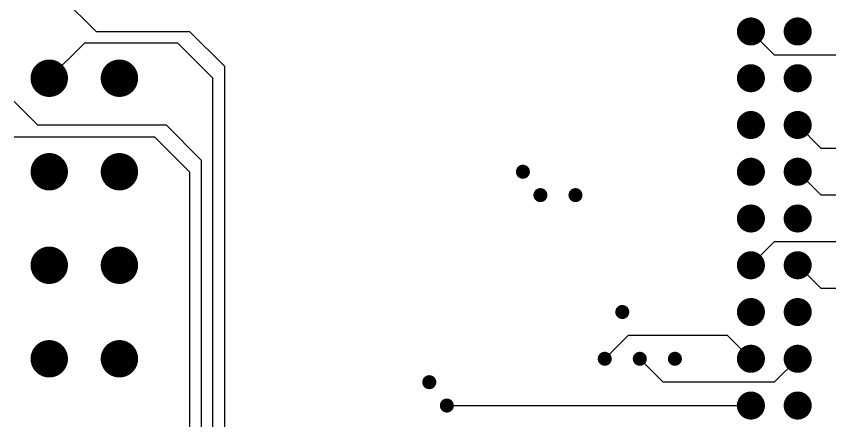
# Model space of a CAD drawing. Extents: x 295 to 953, y 10 to 290.
# Drawn here: x 616.41 to 660.58, y 138.09 to 160.06 of the extents above; entities that cross this region are included whole.
import ezdxf

# ---------------------------------------------------------------- set-up
doc = ezdxf.new("R2010")
doc.units = 0
doc.header["$LTSCALE"] = 5
doc.header["$MEASUREMENT"] = 0
doc.layers.get('0').update_dxf_attribs({"linetype": 'CONTINUOUS', "lineweight": 25})
doc.layers.add('DV-ABPB-A4_TOP', color=14, linetype='CONTINUOUS')

msp = doc.modelspace()

# ---------------------------------------------------------------- linework, layer by layer
at = {"color": 7}
for points, const_width in [([(655.919, 159.233, 1), (656.681, 159.233, 1)], 0.762), ([(658.459, 159.233, 1), (659.221, 159.233, 1)], 0.762), ([(617.692, 156.693, 1), (618.708, 156.693, 1)], 1.016), ([(621.502, 156.693, 1), (622.518, 156.693, 1)], 1.016), ([(655.919, 156.693, 1), (656.681, 156.693, 1)], 0.762), ([(658.459, 156.693, 1), (659.221, 156.693, 1)], 0.762), ([(655.919, 154.153, 1), (656.681, 154.153, 1)], 0.762), ([(658.459, 154.153, 1), (659.221, 154.153, 1)], 0.762), ([(617.692, 151.613, 1), (618.708, 151.613, 1)], 1.016), ([(621.502, 151.613, 1), (622.518, 151.613, 1)], 1.016), ([(643.727, 151.613, 1), (644.108, 151.613, 1)], 0.381), ([(655.919, 151.613, 1), (656.681, 151.613, 1)], 0.762), ([(658.459, 151.613, 1), (659.221, 151.613, 1)], 0.762), ([(644.679, 150.343, 1), (645.06, 150.343, 1)], 0.381), ([(646.584, 150.343, 1), (646.965, 150.343, 1)], 0.381), ([(655.919, 149.073, 1), (656.681, 149.073, 1)], 0.762), ([(658.459, 149.073, 1), (659.221, 149.073, 1)], 0.762), ([(617.692, 146.533, 1), (618.708, 146.533, 1)], 1.016), ([(621.502, 146.533, 1), (622.518, 146.533, 1)], 1.016), ([(655.919, 146.533, 1), (656.681, 146.533, 1)], 0.762), ([(658.459, 146.533, 1), (659.221, 146.533, 1)], 0.762), ([(655.919, 143.993, 1), (656.681, 143.993, 1)], 0.762), ([(658.459, 143.993, 1), (659.221, 143.993, 1)], 0.762), ([(649.124, 143.993, 1), (649.505, 143.993, 1)], 0.381), ([(617.692, 141.453, 1), (618.708, 141.453, 1)], 1.016), ([(621.502, 141.453, 1), (622.518, 141.453, 1)], 1.016), ([(648.172, 141.453, 1), (648.553, 141.453, 1)], 0.381), ([(650.077, 141.453, 1), (650.458, 141.453, 1)], 0.381), ([(651.982, 141.453, 1), (652.363, 141.453, 1)], 0.381), ([(655.919, 141.453, 1), (656.681, 141.453, 1)], 0.762), ([(658.459, 141.453, 1), (659.221, 141.453, 1)], 0.762), ([(638.647, 140.183, 1), (639.028, 140.183, 1)], 0.381), ([(655.919, 138.913, 1), (656.681, 138.913, 1)], 0.762), ([(658.459, 138.913, 1), (659.221, 138.913, 1)], 0.762), ([(639.599, 138.913, 1), (639.98, 138.913, 1)], 0.381)]:
    msp.add_lwpolyline(points, format="xyb", close=True, dxfattribs=dict(at, const_width=const_width))
at = {"layer": 'DV-ABPB-A4_TOP', "color": 7}
for p, q in [((618.2, 161.773), (620.74, 159.233)), ((620.74, 159.233), (625.82, 159.233)), ((625.82, 159.233), (627.725, 157.328)), ((656.3, 159.233), (657.57, 157.963)), ((620.105, 158.598), (618.2, 156.693)), ((625.185, 158.598), (620.105, 158.598)), ((627.09, 156.693), (625.185, 158.598)), ((657.57, 157.963), (667.095, 157.963)), ((627.725, 109.703), (627.725, 157.328)), ((627.09, 109.068), (627.09, 156.693)), ((616.295, 155.423), (617.565, 154.153)), ((617.565, 154.153), (624.55, 154.153)), ((624.55, 154.153), (626.455, 152.248)), ((660.11, 152.883), (658.84, 154.153)), ((616.295, 153.518), (623.915, 153.518)), ((623.915, 153.518), (625.82, 151.613)), ((671.54, 152.883), (660.11, 152.883)), ((626.455, 152.248), (626.455, 108.433)), ((625.82, 151.613), (625.82, 107.798)), ((660.11, 150.343), (658.84, 151.613)), ((670.905, 150.343), (660.11, 150.343)), ((657.57, 147.803), (656.3, 146.533)), ((670.27, 147.803), (657.57, 147.803)), ((660.11, 145.263), (658.84, 146.533)), ((669.635, 145.263), (660.11, 145.263)), ((649.632, 142.723), (648.362, 141.453)), ((655.03, 142.723), (649.632, 142.723)), ((656.3, 141.453), (655.03, 142.723)), ((651.537, 140.183), (650.267, 141.453)), ((658.84, 141.453), (657.57, 140.183)), ((657.57, 140.183), (651.537, 140.183)), ((639.79, 138.913), (656.3, 138.913))]:
    msp.add_line(p, q, dxfattribs=at)

doc.saveas('drawing.dxf')
